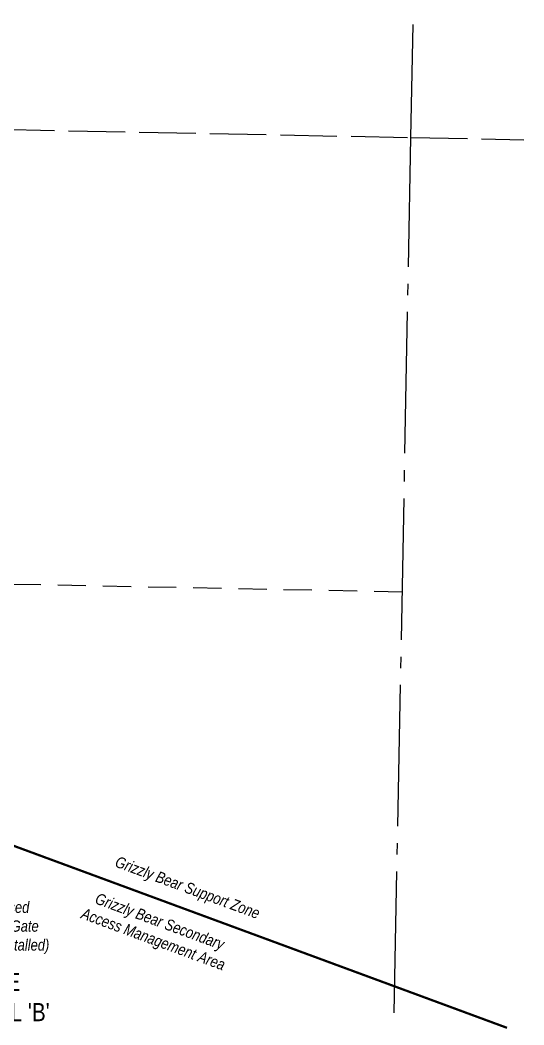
# Model space of a CAD drawing. Extents: x 410869 to 416967, y 6049756 to 6052439.
# Drawn here: x 413088 to 413533, y 6050700 to 6051589 of the extents above; entities that cross this region are included whole.
import ezdxf

# ---------------------------------------------------------------- set-up
doc = ezdxf.new("R2010")
doc.units = 0
doc.header["$LTSCALE"] = 5
for name, pattern in [('DASHDOT2', [12.7, 6.35, -3.175, 0, -3.175]), ('foc-LSD', [8, 5, -3]), ('foc-QUARTERLINE', [33, 25, -3, 2, -3]), ('foc-UNSURVEYED', [12.5, 10, -2.5])]:
    doc.linetypes.add(name, pattern=pattern)
for name, color, linetype in [('AS-WILDLIFE', 131, 'DASHDOT2'), ('DETAIL-T', 7, 'Continuous'), ('L-QSEC', 8, 'foc-QUARTERLINE'), ('L-SECTION-LSD', 7, 'foc-LSD'), ('L-USEC', 7, 'foc-UNSURVEYED')]:
    doc.layers.add(name, color=color, linetype=linetype)
doc.layers.add('T-TEXT', color=48, linetype='Continuous', lineweight=18)
doc.styles.add('80CG', font='ARIALN.TTF', dxfattribs={"height": 10})
doc.styles.add('80L', font='ARIALN.TTF', dxfattribs={"height": 10})

msp = doc.modelspace()

# ---------------------------------------------------------------- linework, layer by layer
at = {"layer": 'AS-WILDLIFE', "const_width": 1.999, "flags": 128}
msp.add_lwpolyline([(410907.242, 6051660.326), (413518.553, 6050697.212)], dxfattribs=at)
at = {"layer": 'L-QSEC'}
for p, q in [((413433.523, 6051484.72), (413435.43, 6051584.646)), ((413418.78, 6050710.515), (413433.523, 6051484.72))]:
    msp.add_line(p, q, dxfattribs=at)
at = {"layer": 'L-SECTION-LSD', "flags": 128}
msp.add_lwpolyline([(413425.866, 6051082.627), (412622.919, 6051098.573)], dxfattribs=at)
at = {"layer": 'L-USEC'}
for p, q in [((412630.654, 6051500.661), (413433.523, 6051484.72)), ((413433.523, 6051484.72), (413533.482, 6051482.735))]:
    msp.add_line(p, q, dxfattribs=at)

# ---------------------------------------------------------------- texts
at = {"layer": 'AS-WILDLIFE', "char_height": 9.99563, "width": 134.74777, "attachment_point": 2, "rotation": 339.754817, "style": '80L'}
for s, insert in [('{\\fArial Narrow|b0|i1|c0|p34;Grizzly Bear Support Zone}', (413237.641, 6050826.07)), ('{\\fArial Narrow|b0|i1|c0|p34;Grizzly Bear Secondary Access Management Area}', (413213.092, 6050796.084))]:
    msp.add_mtext(s, dxfattribs=dict(at, insert=insert))
at = {"layer": 'T-TEXT', "insert": (413030.231, 6050808.906), "char_height": 9.9956, "attachment_point": 1, "style": '80L'}
msp.add_mtext_dynamic_manual_height_columns('\\pi16.599;{\\fArial Narrow|b0|i1|c0|p34;Proposed \\P\\pi8.9728;Locked Gate\\P\\pi0.55218;(To be Installed)}', width=82.22142, gutter_width=50, heights=[0], dxfattribs=at)

# ---------------------------------------------------------------- next in the draw order: texts
at = {"layer": 'DETAIL-T', "color": 3, "insert": (413069.601, 6050724.427), "char_height": 15.993, "width": 87.72844, "attachment_point": 5, "style": '80CG', "bg_fill": 3, "box_fill_scale": 1.15, "bg_fill_color": 256, "bg_fill_true_color": 256, "bg_fill_transparency": 0}
msp.add_mtext("SEE\\PDETAIL 'B'", dxfattribs=at)

doc.saveas('drawing.dxf')
